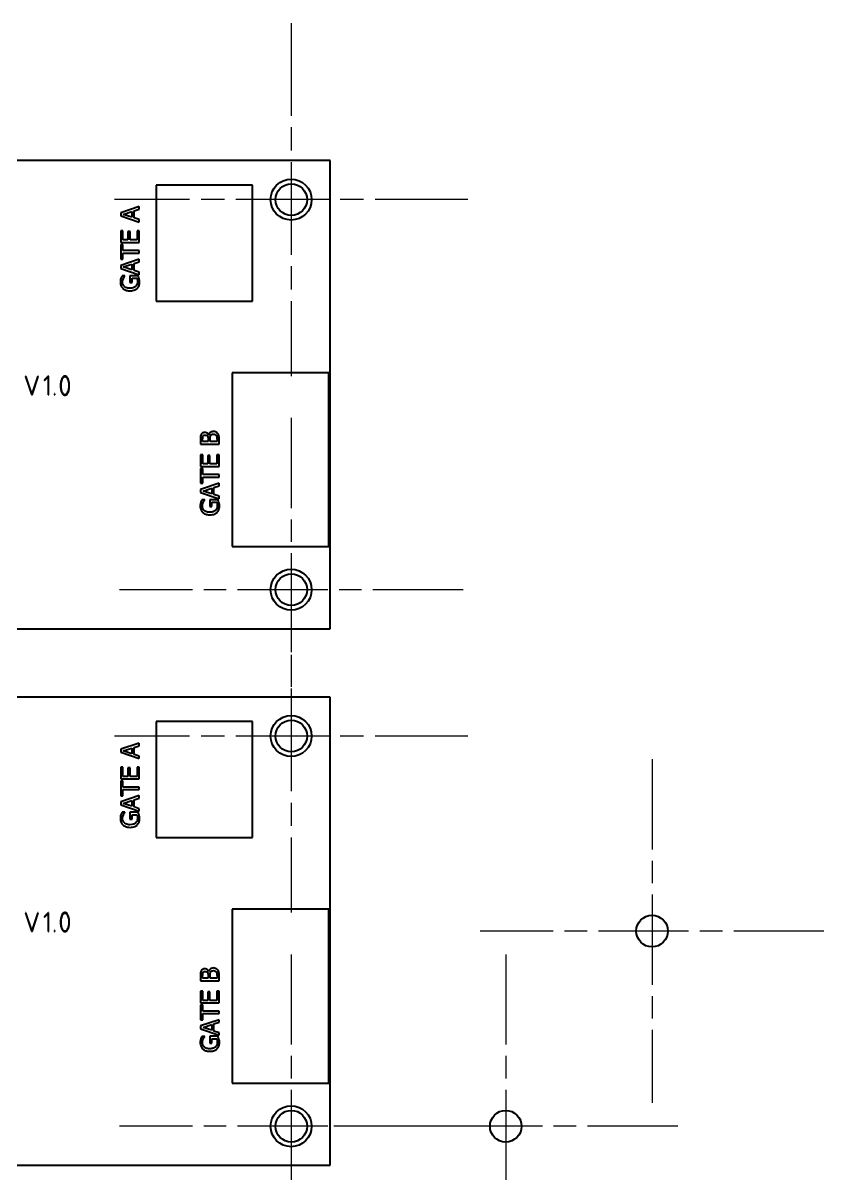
# Model space of a CAD drawing. Header units: millimetres. Extents: x 0 to 4752, y 0 to 3360.
# Drawn here: x 3806.6 to 3888.7, y 1005.8 to 1123.9 of the extents above; entities that cross this region are included whole.
import ezdxf

# ---------------------------------------------------------------- set-up
doc = ezdxf.new("R2010")
doc.units = ezdxf.units.MM
doc.header["$LTSCALE"] = 8
doc.linetypes.add('CHAIN', pattern=[0.3543, 0.2362, -0.0295, 0.0591, -0.0295])
doc.layers.add('가시적인 것(ISO)', color=3, linetype='Continuous', lineweight=40)
doc.layers.add('중심 표식(ISO)', color=1, linetype='Continuous', lineweight=25)

msp = doc.modelspace()

# ---------------------------------------------------------------- linework, layer by layer
at = {"layer": '가시적인 것(ISO)'}
for p, q in [((3838.08, 1109.82), (3719.09, 1109.82)), ((3838.08, 1061.83), (3838.08, 1109.82)), ((3820.23, 1107.32), (3820.23, 1095.43)), ((3830.13, 1107.32), (3820.23, 1107.32)), ((3830.13, 1095.43), (3830.13, 1107.32)), ((3818.51, 1105.11), (3816.61, 1104.47)), ((3816.61, 1104.47), (3816.61, 1104.16)), ((3816.87, 1104.31), (3817.76, 1104.6)), ((3817.76, 1104.01), (3816.87, 1104.31)), ((3817.76, 1104.6), (3817.76, 1104.01)), ((3817.98, 1104.67), (3818.51, 1104.84)), ((3817.98, 1103.94), (3817.98, 1104.67)), ((3818.51, 1104.84), (3818.51, 1105.11)), ((3816.61, 1104.16), (3818.51, 1103.52)), ((3818.51, 1103.77), (3817.98, 1103.94)), ((3818.51, 1103.52), (3818.51, 1103.77)), ((3816.61, 1102.63), (3816.61, 1101.43)), ((3816.83, 1102.63), (3816.61, 1102.63)), ((3816.83, 1101.69), (3816.83, 1102.63)), ((3817.58, 1102.56), (3817.35, 1102.56)), ((3817.35, 1102.56), (3817.35, 1101.69)), ((3817.58, 1101.69), (3817.58, 1102.56)), ((3818.51, 1102.63), (3818.29, 1102.63)), ((3818.29, 1102.63), (3818.29, 1101.69)), ((3818.51, 1101.43), (3818.51, 1102.63)), ((3816.61, 1101.43), (3818.51, 1101.43)), ((3816.83, 1101.24), (3816.61, 1101.24)), ((3816.61, 1101.24), (3816.61, 1099.71)), ((3817.35, 1101.69), (3816.83, 1101.69)), ((3816.83, 1100.6), (3816.83, 1101.24)), ((3818.29, 1101.69), (3817.58, 1101.69)), ((3818.51, 1099.72), (3816.61, 1099.08)), ((3816.61, 1099.71), (3816.83, 1099.71)), ((3818.51, 1100.6), (3816.83, 1100.6)), ((3816.83, 1099.71), (3816.83, 1100.35)), ((3816.83, 1100.35), (3818.51, 1100.35)), ((3818.51, 1100.35), (3818.51, 1100.6)), ((3818.51, 1099.46), (3818.51, 1099.72)), ((3816.61, 1099.08), (3816.61, 1098.77)), ((3816.61, 1098.77), (3818.51, 1098.13)), ((3816.87, 1098.92), (3817.76, 1099.21)), ((3817.76, 1098.63), (3816.87, 1098.92)), ((3817.76, 1099.21), (3817.76, 1098.63)), ((3817.98, 1099.28), (3818.51, 1099.46)), ((3817.98, 1098.56), (3817.98, 1099.28)), ((3818.51, 1098.38), (3817.98, 1098.56)), ((3818.51, 1098.13), (3818.51, 1098.38)), ((3817.04, 1098.01), (3816.74, 1098.01)), ((3817.04, 1097.98), (3817.04, 1098.01)), ((3818.38, 1098.01), (3817.55, 1098.01)), ((3817.55, 1098.01), (3817.55, 1097.32)), ((3817.55, 1097.32), (3817.77, 1097.32)), ((3817.77, 1097.32), (3817.77, 1097.76)), ((3817.77, 1097.76), (3818.27, 1097.76)), ((3820.23, 1095.43), (3830.13, 1095.43)), ((3806.89, 1087.71), (3806.85, 1087.7)), ((3806.85, 1087.7), (3807.48, 1085.8)), ((3807.5, 1085.87), (3806.89, 1087.71)), ((3808.12, 1087.71), (3807.5, 1085.87)), ((3807.53, 1085.8), (3808.16, 1087.7)), ((3808.16, 1087.7), (3808.12, 1087.71)), ((3809.17, 1087.71), (3808.76, 1087.3)), ((3809.22, 1087.71), (3809.17, 1087.71)), ((3809.22, 1085.8), (3809.22, 1087.71)), ((3828.02, 1088.08), (3828.02, 1070.25)), ((3837.93, 1088.08), (3828.02, 1088.08)), ((3837.93, 1070.25), (3837.93, 1088.08)), ((3808.76, 1087.3), (3808.79, 1087.27)), ((3808.79, 1087.27), (3809.18, 1087.65)), ((3809.18, 1087.65), (3809.18, 1085.8)), ((3810.44, 1086.83), (3810.44, 1086.68)), ((3810.49, 1086.68), (3810.49, 1086.83)), ((3811.29, 1086.83), (3811.29, 1086.68)), ((3811.33, 1086.68), (3811.33, 1086.83)), ((3807.48, 1085.8), (3807.53, 1085.8)), ((3809.18, 1085.8), (3809.22, 1085.8)), ((3809.85, 1085.91), (3809.81, 1085.91)), ((3809.81, 1085.91), (3809.81, 1085.8)), ((3809.81, 1085.8), (3809.85, 1085.8)), ((3809.85, 1085.8), (3809.85, 1085.91)), ((3824.79, 1081.26), (3824.79, 1080.75)), ((3824.79, 1080.75), (3826.7, 1080.75)), ((3825.01, 1081.01), (3825.01, 1081.25)), ((3825.57, 1081.01), (3825.01, 1081.01)), ((3825.57, 1081.29), (3825.57, 1081.01)), ((3825.64, 1081.69), (3825.63, 1081.69)), ((3825.78, 1081.01), (3825.78, 1081.29)), ((3826.48, 1081.01), (3825.78, 1081.01)), ((3826.48, 1081.21), (3826.48, 1081.01)), ((3826.7, 1080.75), (3826.7, 1081.3)), ((3825.02, 1079.66), (3824.79, 1079.66)), ((3824.79, 1079.66), (3824.79, 1078.47)), ((3825.02, 1078.72), (3825.02, 1079.66)), ((3825.76, 1079.59), (3825.54, 1079.59)), ((3825.54, 1079.59), (3825.54, 1078.72)), ((3825.76, 1078.72), (3825.76, 1079.59)), ((3826.7, 1079.66), (3826.47, 1079.66)), ((3826.47, 1079.66), (3826.47, 1078.72)), ((3826.7, 1078.47), (3826.7, 1079.66)), ((3824.79, 1078.47), (3826.7, 1078.47)), ((3825.02, 1078.27), (3824.79, 1078.27)), ((3824.79, 1078.27), (3824.79, 1076.74)), ((3825.54, 1078.72), (3825.02, 1078.72)), ((3825.02, 1077.63), (3825.02, 1078.27)), ((3826.47, 1078.72), (3825.76, 1078.72)), ((3826.7, 1077.63), (3825.02, 1077.63)), ((3825.02, 1076.74), (3825.02, 1077.38)), ((3825.02, 1077.38), (3826.7, 1077.38)), ((3826.7, 1077.38), (3826.7, 1077.63)), ((3826.7, 1076.75), (3824.79, 1076.11)), ((3824.79, 1076.74), (3825.02, 1076.74)), ((3824.79, 1076.11), (3824.79, 1075.8)), ((3825.05, 1075.95), (3825.95, 1076.25)), ((3825.95, 1075.66), (3825.05, 1075.95)), ((3825.95, 1076.25), (3825.95, 1075.66)), ((3826.16, 1076.31), (3826.7, 1076.49)), ((3826.16, 1075.59), (3826.16, 1076.31)), ((3826.7, 1076.49), (3826.7, 1076.75)), ((3824.79, 1075.8), (3826.7, 1075.16)), ((3825.23, 1075.04), (3824.92, 1075.04)), ((3825.23, 1075.02), (3825.23, 1075.04)), ((3826.57, 1075.05), (3825.74, 1075.05)), ((3825.74, 1075.05), (3825.74, 1074.35)), ((3825.96, 1074.35), (3825.96, 1074.8)), ((3825.96, 1074.8), (3826.45, 1074.8)), ((3826.7, 1075.41), (3826.16, 1075.59)), ((3826.7, 1075.16), (3826.7, 1075.41)), ((3825.74, 1074.35), (3825.96, 1074.35)), ((3828.02, 1070.25), (3837.93, 1070.25)), ((3719.09, 1061.83), (3838.08, 1061.83)), ((3838.08, 1054.82), (3719.09, 1054.82)), ((3838.08, 1006.83), (3838.08, 1054.82)), ((3820.23, 1052.32), (3820.23, 1040.43)), ((3830.13, 1052.32), (3820.23, 1052.32)), ((3830.13, 1040.43), (3830.13, 1052.32)), ((3818.51, 1050.11), (3816.61, 1049.47)), ((3818.51, 1049.84), (3818.51, 1050.11)), ((3816.61, 1049.47), (3816.61, 1049.16)), ((3816.61, 1049.16), (3818.51, 1048.52)), ((3816.87, 1049.31), (3817.76, 1049.6)), ((3817.76, 1049.01), (3816.87, 1049.31)), ((3817.76, 1049.6), (3817.76, 1049.01)), ((3817.98, 1049.67), (3818.51, 1049.84)), ((3817.98, 1048.94), (3817.98, 1049.67)), ((3818.51, 1048.77), (3817.98, 1048.94)), ((3818.51, 1048.52), (3818.51, 1048.77)), ((3816.61, 1047.63), (3816.61, 1046.43)), ((3816.83, 1047.63), (3816.61, 1047.63)), ((3816.83, 1046.69), (3816.83, 1047.63)), ((3817.58, 1047.56), (3817.35, 1047.56)), ((3817.35, 1047.56), (3817.35, 1046.69)), ((3817.58, 1046.69), (3817.58, 1047.56)), ((3818.51, 1047.63), (3818.29, 1047.63)), ((3818.29, 1047.63), (3818.29, 1046.69)), ((3818.51, 1046.43), (3818.51, 1047.63)), ((3816.61, 1046.43), (3818.51, 1046.43)), ((3817.35, 1046.69), (3816.83, 1046.69)), ((3818.29, 1046.69), (3817.58, 1046.69)), ((3816.83, 1046.24), (3816.61, 1046.24)), ((3816.61, 1046.24), (3816.61, 1044.71)), ((3816.83, 1045.6), (3816.83, 1046.24)), ((3818.51, 1045.6), (3816.83, 1045.6)), ((3816.83, 1044.71), (3816.83, 1045.35)), ((3816.83, 1045.35), (3818.51, 1045.35)), ((3818.51, 1045.35), (3818.51, 1045.6)), ((3818.51, 1044.72), (3816.61, 1044.08)), ((3816.61, 1044.71), (3816.83, 1044.71)), ((3816.61, 1044.08), (3816.61, 1043.77)), ((3816.87, 1043.92), (3817.76, 1044.21)), ((3817.76, 1044.21), (3817.76, 1043.63)), ((3817.98, 1044.28), (3818.51, 1044.46)), ((3817.98, 1043.56), (3817.98, 1044.28)), ((3818.51, 1044.46), (3818.51, 1044.72)), ((3816.61, 1043.77), (3818.51, 1043.13)), ((3817.04, 1043.01), (3816.74, 1043.01)), ((3817.76, 1043.63), (3816.87, 1043.92)), ((3817.04, 1042.98), (3817.04, 1043.01)), ((3818.38, 1043.01), (3817.55, 1043.01)), ((3817.55, 1043.01), (3817.55, 1042.32)), ((3818.51, 1043.38), (3817.98, 1043.56)), ((3818.51, 1043.13), (3818.51, 1043.38)), ((3817.55, 1042.32), (3817.77, 1042.32)), ((3817.77, 1042.32), (3817.77, 1042.76)), ((3817.77, 1042.76), (3818.27, 1042.76)), ((3820.23, 1040.43), (3830.13, 1040.43)), ((3806.89, 1032.71), (3806.85, 1032.7)), ((3806.85, 1032.7), (3807.48, 1030.8)), ((3807.5, 1030.87), (3806.89, 1032.71)), ((3808.12, 1032.71), (3807.5, 1030.87)), ((3807.53, 1030.8), (3808.16, 1032.7)), ((3808.16, 1032.7), (3808.12, 1032.71)), ((3809.17, 1032.71), (3808.76, 1032.3)), ((3808.76, 1032.3), (3808.79, 1032.27)), ((3808.79, 1032.27), (3809.18, 1032.65)), ((3809.22, 1032.71), (3809.17, 1032.71)), ((3809.18, 1032.65), (3809.18, 1030.8)), ((3809.22, 1030.8), (3809.22, 1032.71)), ((3828.02, 1033.08), (3828.02, 1015.25)), ((3837.93, 1033.08), (3828.02, 1033.08)), ((3837.93, 1015.25), (3837.93, 1033.08)), ((3810.44, 1031.83), (3810.44, 1031.68)), ((3810.49, 1031.68), (3810.49, 1031.83)), ((3811.29, 1031.83), (3811.29, 1031.68)), ((3811.33, 1031.68), (3811.33, 1031.83)), ((3807.48, 1030.8), (3807.53, 1030.8)), ((3809.18, 1030.8), (3809.22, 1030.8)), ((3809.85, 1030.91), (3809.81, 1030.91)), ((3809.81, 1030.91), (3809.81, 1030.8)), ((3809.81, 1030.8), (3809.85, 1030.8)), ((3809.85, 1030.8), (3809.85, 1030.91)), ((3824.79, 1026.26), (3824.79, 1025.75)), ((3825.01, 1026.01), (3825.01, 1026.25)), ((3825.57, 1026.29), (3825.57, 1026.01)), ((3825.64, 1026.69), (3825.63, 1026.69)), ((3825.78, 1026.01), (3825.78, 1026.29)), ((3826.7, 1025.75), (3826.7, 1026.3)), ((3824.79, 1025.75), (3826.7, 1025.75)), ((3825.57, 1026.01), (3825.01, 1026.01)), ((3826.48, 1026.01), (3825.78, 1026.01)), ((3826.48, 1026.21), (3826.48, 1026.01)), ((3825.02, 1024.66), (3824.79, 1024.66)), ((3824.79, 1024.66), (3824.79, 1023.47)), ((3825.02, 1023.72), (3825.02, 1024.66)), ((3825.76, 1024.59), (3825.54, 1024.59)), ((3825.54, 1024.59), (3825.54, 1023.72)), ((3825.76, 1023.72), (3825.76, 1024.59)), ((3826.7, 1024.66), (3826.47, 1024.66)), ((3826.47, 1024.66), (3826.47, 1023.72)), ((3826.7, 1023.47), (3826.7, 1024.66)), ((3824.79, 1023.47), (3826.7, 1023.47)), ((3825.02, 1023.27), (3824.79, 1023.27)), ((3824.79, 1023.27), (3824.79, 1021.74)), ((3825.54, 1023.72), (3825.02, 1023.72)), ((3825.02, 1022.63), (3825.02, 1023.27)), ((3826.47, 1023.72), (3825.76, 1023.72)), ((3826.7, 1021.75), (3824.79, 1021.11)), ((3824.79, 1021.74), (3825.02, 1021.74)), ((3826.7, 1022.63), (3825.02, 1022.63)), ((3825.02, 1021.74), (3825.02, 1022.38)), ((3825.02, 1022.38), (3826.7, 1022.38)), ((3826.7, 1022.38), (3826.7, 1022.63)), ((3826.7, 1021.49), (3826.7, 1021.75)), ((3824.79, 1021.11), (3824.79, 1020.8)), ((3824.79, 1020.8), (3826.7, 1020.16)), ((3825.05, 1020.95), (3825.95, 1021.25)), ((3825.95, 1020.66), (3825.05, 1020.95)), ((3825.95, 1021.25), (3825.95, 1020.66)), ((3826.16, 1021.31), (3826.7, 1021.49)), ((3826.16, 1020.59), (3826.16, 1021.31)), ((3826.7, 1020.41), (3826.16, 1020.59)), ((3826.7, 1020.16), (3826.7, 1020.41)), ((3825.23, 1020.04), (3824.92, 1020.04)), ((3825.23, 1020.02), (3825.23, 1020.04)), ((3826.57, 1020.05), (3825.74, 1020.05)), ((3825.74, 1020.05), (3825.74, 1019.35)), ((3825.74, 1019.35), (3825.96, 1019.35)), ((3825.96, 1019.35), (3825.96, 1019.8)), ((3825.96, 1019.8), (3826.45, 1019.8)), ((3828.02, 1015.25), (3837.93, 1015.25)), ((3719.09, 1006.83), (3838.08, 1006.83))]:
    msp.add_line(p, q, dxfattribs=at)
for centre, radius in [((3834.08, 1105.83), 2.1), ((3834.09, 1105.83), 1.62), ((3834.08, 1065.83), 2.1), ((3834.09, 1065.83), 1.62), ((3834.08, 1050.83), 2.1), ((3834.09, 1050.83), 1.62), ((3871.09, 1030.83), 1.62), ((3834.08, 1010.83), 2.1), ((3834.09, 1010.83), 1.62), ((3856.09, 1010.83), 1.62)]:
    msp.add_circle(centre, radius, dxfattribs=at)
for points, knots in [([(3816.62, 1097.74), (3816.61, 1097.68), (3816.59, 1097.62), (3816.58, 1097.53), (3816.57, 1097.47), (3816.57, 1097.38)], [-0.07363534, -0.07363534, -0.07363534, -0.07363534, -0.02686882, -0.02686882, 0, 0, 0, 0]), ([(3816.57, 1097.38), (3816.57, 1097.31), (3816.58, 1097.23), (3816.61, 1097.07), (3816.64, 1097), (3816.7, 1096.87), (3816.76, 1096.79), (3816.83, 1096.72)], [-0.05605512, -0.05605512, -0.05605512, -0.05605512, -0.04413661, -0.04413661, -0.02951776, -0.02951776, 0, 0, 0, 0]), ([(3816.74, 1098.01), (3816.72, 1097.97), (3816.69, 1097.92), (3816.67, 1097.86), (3816.64, 1097.8), (3816.62, 1097.74)], [-0.05415668, -0.05415668, -0.05415668, -0.05415668, -0.01970811, -0.01970811, 0, 0, 0, 0]), ([(3816.79, 1097.35), (3816.79, 1097.43), (3816.8, 1097.5), (3816.83, 1097.61), (3816.85, 1097.68), (3816.88, 1097.74)], [-0.06166609, -0.06166609, -0.06166609, -0.06166609, -0.02259512, -0.02259512, 0, 0, 0, 0]), ([(3817.55, 1096.74), (3817.48, 1096.74), (3817.4, 1096.74), (3817.27, 1096.77), (3817.2, 1096.79), (3817.05, 1096.86), (3816.99, 1096.91), (3816.9, 1097.01), (3816.86, 1097.06), (3816.8, 1097.2), (3816.79, 1097.27), (3816.79, 1097.35)], [-0.08685598, -0.08685598, -0.08685598, -0.08685598, -0.0738957, -0.0738957, -0.06227422, -0.06227422, -0.0442938, -0.0442938, -0.02350751, -0.02350751, 0, 0, 0, 0]), ([(3816.88, 1097.74), (3816.9, 1097.79), (3816.93, 1097.85), (3816.99, 1097.92), (3817.01, 1097.95), (3817.04, 1097.98)], [-0.02717827, -0.02717827, -0.02717827, -0.02717827, -0.0126216, -0.0126216, 0, 0, 0, 0]), ([(3818.33, 1097.37), (3818.33, 1097.32), (3818.32, 1097.27), (3818.3, 1097.17), (3818.28, 1097.12), (3818.23, 1097.01), (3818.18, 1096.96), (3818.13, 1096.91)], [-0.0520669, -0.0520669, -0.0520669, -0.0520669, -0.03648514, -0.03648514, -0.02184249, -0.02184249, 0, 0, 0, 0]), ([(3818.27, 1097.76), (3818.29, 1097.71), (3818.3, 1097.64), (3818.32, 1097.55), (3818.33, 1097.47), (3818.33, 1097.37)], [-0.07544726, -0.07544726, -0.07544726, -0.07544726, -0.02968487, -0.02968487, 0, 0, 0, 0]), ([(3818.3, 1096.72), (3818.34, 1096.76), (3818.38, 1096.81), (3818.44, 1096.9), (3818.47, 1096.96), (3818.52, 1097.09), (3818.55, 1097.21), (3818.55, 1097.38)], [-0.1159412, -0.1159412, -0.1159412, -0.1159412, -0.0833137, -0.0833137, -0.0502358, -0.0502358, 0, 0, 0, 0]), ([(3818.49, 1097.73), (3818.48, 1097.78), (3818.46, 1097.84), (3818.43, 1097.9), (3818.41, 1097.96), (3818.38, 1098.01)], [-0.08017486, -0.08017486, -0.08017486, -0.08017486, -0.01614659, -0.01614659, 0, 0, 0, 0]), ([(3818.55, 1097.38), (3818.55, 1097.44), (3818.54, 1097.5), (3818.52, 1097.62), (3818.51, 1097.68), (3818.49, 1097.73)], [-0.03524593, -0.03524593, -0.03524593, -0.03524593, -0.01748543, -0.01748543, 0, 0, 0, 0]), ([(3816.83, 1096.72), (3816.88, 1096.68), (3816.92, 1096.65), (3817.03, 1096.59), (3817.09, 1096.56), (3817.22, 1096.51), (3817.35, 1096.47), (3817.56, 1096.47)], [-0.1530811, -0.1530811, -0.1530811, -0.1530811, -0.107977, -0.107977, -0.06086, -0.06086, 0, 0, 0, 0]), ([(3818.13, 1096.91), (3818.09, 1096.88), (3818.06, 1096.86), (3817.97, 1096.82), (3817.93, 1096.8), (3817.82, 1096.76), (3817.72, 1096.74), (3817.55, 1096.74)], [-0.1266114, -0.1266114, -0.1266114, -0.1266114, -0.090071, -0.090071, -0.0508478, -0.0508478, 0, 0, 0, 0]), ([(3817.56, 1096.47), (3817.76, 1096.47), (3817.92, 1096.51), (3818.14, 1096.6), (3818.23, 1096.65), (3818.3, 1096.72)], [-0.07133371, -0.07133371, -0.07133371, -0.07133371, -0.03016364, -0.03016364, 0, 0, 0, 0]), ([(3810.56, 1087.27), (3810.58, 1087.35), (3810.61, 1087.44), (3810.68, 1087.55), (3810.7, 1087.59), (3810.76, 1087.64), (3810.78, 1087.66), (3810.84, 1087.68), (3810.86, 1087.68), (3810.89, 1087.68)], [-0.05633174, -0.05633174, -0.05633174, -0.05633174, -0.03065554, -0.03065554, -0.01692321, -0.01692321, -0.00818266, -0.00818266, 0, 0, 0, 0]), ([(3810.89, 1087.73), (3810.87, 1087.73), (3810.84, 1087.73), (3810.8, 1087.71), (3810.78, 1087.71), (3810.72, 1087.67), (3810.69, 1087.65), (3810.67, 1087.62)], [-0.02578135, -0.02578135, -0.02578135, -0.02578135, -0.01863823, -0.01863823, -0.01176064, -0.01176064, 0, 0, 0, 0]), ([(3811.26, 1087.28), (3811.24, 1087.36), (3811.21, 1087.45), (3811.14, 1087.57), (3811.11, 1087.62), (3811.04, 1087.68), (3811.02, 1087.7), (3810.95, 1087.72), (3810.92, 1087.73), (3810.89, 1087.73)], [-0.06191024, -0.06191024, -0.06191024, -0.06191024, -0.03585784, -0.03585784, -0.0202121, -0.0202121, -0.00990519, -0.00990519, 0, 0, 0, 0]), ([(3810.89, 1087.68), (3810.91, 1087.68), (3810.92, 1087.68), (3810.96, 1087.67), (3810.97, 1087.67), (3811.02, 1087.64), (3811.05, 1087.61), (3811.14, 1087.51), (3811.19, 1087.4), (3811.23, 1087.27)], [-0.07270996, -0.07270996, -0.07270996, -0.07270996, -0.06526312, -0.06526312, -0.05772569, -0.05772569, -0.0407092, -0.0407092, 0, 0, 0, 0]), ([(3810.5, 1087.24), (3810.48, 1087.17), (3810.47, 1087.1), (3810.45, 1086.96), (3810.44, 1086.9), (3810.44, 1086.83)], [-0.04138333, -0.04138333, -0.04138333, -0.04138333, -0.01982119, -0.01982119, 0, 0, 0, 0]), ([(3810.44, 1086.68), (3810.44, 1086.6), (3810.45, 1086.53), (3810.47, 1086.38), (3810.49, 1086.3), (3810.51, 1086.23)], [-0.04573048, -0.04573048, -0.04573048, -0.04573048, -0.02334982, -0.02334982, 0, 0, 0, 0]), ([(3810.49, 1086.83), (3810.49, 1086.9), (3810.49, 1086.97), (3810.52, 1087.12), (3810.53, 1087.19), (3810.56, 1087.27)], [-0.04448733, -0.04448733, -0.04448733, -0.04448733, -0.02310427, -0.02310427, 0, 0, 0, 0]), ([(3810.55, 1086.26), (3810.53, 1086.33), (3810.51, 1086.41), (3810.49, 1086.54), (3810.49, 1086.61), (3810.49, 1086.68)], [-0.0418165, -0.0418165, -0.0418165, -0.0418165, -0.01980191, -0.01980191, 0, 0, 0, 0]), ([(3810.67, 1087.62), (3810.63, 1087.57), (3810.6, 1087.51), (3810.55, 1087.39), (3810.52, 1087.31), (3810.5, 1087.24)], [-0.04102127, -0.04102127, -0.04102127, -0.04102127, -0.02255906, -0.02255906, 0, 0, 0, 0]), ([(3811.23, 1087.27), (3811.25, 1087.19), (3811.26, 1087.12), (3811.29, 1086.97), (3811.29, 1086.9), (3811.29, 1086.83)], [-0.04444553, -0.04444553, -0.04444553, -0.04444553, -0.02137708, -0.02137708, 0, 0, 0, 0]), ([(3811.29, 1086.68), (3811.29, 1086.61), (3811.29, 1086.53), (3811.26, 1086.39), (3811.25, 1086.31), (3811.23, 1086.24)], [-0.04444184, -0.04444184, -0.04444184, -0.04444184, -0.02306653, -0.02306653, 0, 0, 0, 0]), ([(3811.33, 1086.83), (3811.33, 1086.91), (3811.33, 1086.98), (3811.3, 1087.13), (3811.29, 1087.21), (3811.26, 1087.28)], [-0.04571208, -0.04571208, -0.04571208, -0.04571208, -0.02345059, -0.02345059, 0, 0, 0, 0]), ([(3811.28, 1086.27), (3811.29, 1086.34), (3811.31, 1086.41), (3811.33, 1086.55), (3811.33, 1086.61), (3811.33, 1086.68)], [-0.0412909, -0.0412909, -0.0412909, -0.0412909, -0.0194387, -0.0194387, 0, 0, 0, 0]), ([(3810.51, 1086.23), (3810.54, 1086.14), (3810.57, 1086.06), (3810.64, 1085.94), (3810.67, 1085.89), (3810.73, 1085.83), (3810.76, 1085.81), (3810.82, 1085.79), (3810.86, 1085.78), (3810.89, 1085.78)], [-0.06166818, -0.06166818, -0.06166818, -0.06166818, -0.03584581, -0.03584581, -0.02010488, -0.02010488, -0.00982099, -0.00982099, 0, 0, 0, 0]), ([(3810.89, 1085.82), (3810.87, 1085.82), (3810.85, 1085.82), (3810.82, 1085.83), (3810.8, 1085.84), (3810.75, 1085.87), (3810.72, 1085.9), (3810.63, 1086.01), (3810.59, 1086.13), (3810.55, 1086.26)], [-0.0762614, -0.0762614, -0.0762614, -0.0762614, -0.06845659, -0.06845659, -0.06057932, -0.06057932, -0.04277213, -0.04277213, 0, 0, 0, 0]), ([(3811.23, 1086.24), (3811.2, 1086.16), (3811.17, 1086.07), (3811.1, 1085.96), (3811.08, 1085.92), (3811.02, 1085.86), (3811, 1085.85), (3810.94, 1085.83), (3810.92, 1085.82), (3810.89, 1085.82)], [-0.05646256, -0.05646256, -0.05646256, -0.05646256, -0.03091107, -0.03091107, -0.01701049, -0.01701049, -0.00820816, -0.00820816, 0, 0, 0, 0]), ([(3810.89, 1085.78), (3810.91, 1085.78), (3810.94, 1085.78), (3810.98, 1085.8), (3811, 1085.8), (3811.06, 1085.83), (3811.09, 1085.86), (3811.11, 1085.89)], [-0.02596003, -0.02596003, -0.02596003, -0.02596003, -0.01890945, -0.01890945, -0.01209555, -0.01209555, 0, 0, 0, 0]), ([(3811.11, 1085.89), (3811.15, 1085.94), (3811.18, 1086), (3811.23, 1086.12), (3811.26, 1086.2), (3811.28, 1086.27)], [-0.04069667, -0.04069667, -0.04069667, -0.04069667, -0.02252364, -0.02252364, 0, 0, 0, 0]), ([(3824.87, 1081.76), (3824.84, 1081.7), (3824.81, 1081.63), (3824.79, 1081.46), (3824.79, 1081.36), (3824.79, 1081.26)], [-0.05143335, -0.05143335, -0.05143335, -0.05143335, -0.0305946, -0.0305946, 0, 0, 0, 0]), ([(3825.22, 1081.96), (3825.17, 1081.96), (3825.11, 1081.95), (3825.01, 1081.91), (3824.98, 1081.89), (3824.92, 1081.84), (3824.89, 1081.8), (3824.87, 1081.76)], [-0.02778901, -0.02778901, -0.02778901, -0.02778901, -0.0214521, -0.0214521, -0.01461365, -0.01461365, 0, 0, 0, 0]), ([(3825.63, 1081.69), (3825.6, 1081.74), (3825.57, 1081.79), (3825.49, 1081.86), (3825.45, 1081.9), (3825.34, 1081.95), (3825.28, 1081.96), (3825.22, 1081.96)], [-0.06439621, -0.06439621, -0.06439621, -0.06439621, -0.03681939, -0.03681939, -0.01753979, -0.01753979, 0, 0, 0, 0]), ([(3826.11, 1082.05), (3826.06, 1082.05), (3826.02, 1082.04), (3825.93, 1082.02), (3825.89, 1082), (3825.81, 1081.96), (3825.76, 1081.92), (3825.68, 1081.82), (3825.66, 1081.75), (3825.64, 1081.69)], [-0.07262523, -0.07262523, -0.07262523, -0.07262523, -0.05537401, -0.05537401, -0.03948994, -0.03948994, -0.02045151, -0.02045151, 0, 0, 0, 0]), ([(3825.83, 1081.63), (3825.84, 1081.66), (3825.86, 1081.68), (3825.91, 1081.73), (3825.94, 1081.75), (3826, 1081.77), (3826.06, 1081.78), (3826.12, 1081.78)], [-0.02911528, -0.02911528, -0.02911528, -0.02911528, -0.02407087, -0.02407087, -0.0181067, -0.0181067, 0, 0, 0, 0]), ([(3826.54, 1081.85), (3826.52, 1081.88), (3826.48, 1081.91), (3826.42, 1081.96), (3826.38, 1081.99), (3826.26, 1082.03), (3826.19, 1082.05), (3826.11, 1082.05)], [-0.05400683, -0.05400683, -0.05400683, -0.05400683, -0.03744233, -0.03744233, -0.02258673, -0.02258673, 0, 0, 0, 0]), ([(3826.12, 1081.78), (3826.16, 1081.78), (3826.19, 1081.78), (3826.26, 1081.76), (3826.28, 1081.75), (3826.34, 1081.71), (3826.37, 1081.68), (3826.4, 1081.64)], [-0.02882921, -0.02882921, -0.02882921, -0.02882921, -0.02109722, -0.02109722, -0.01346943, -0.01346943, 0, 0, 0, 0]), ([(3826.7, 1081.3), (3826.7, 1081.41), (3826.69, 1081.52), (3826.64, 1081.68), (3826.61, 1081.76), (3826.54, 1081.85)], [-0.08454191, -0.08454191, -0.08454191, -0.08454191, -0.03363146, -0.03363146, 0, 0, 0, 0]), ([(3825.01, 1081.25), (3825.01, 1081.32), (3825.01, 1081.39), (3825.02, 1081.51), (3825.04, 1081.55), (3825.06, 1081.59)], [-0.03545669, -0.03545669, -0.03545669, -0.03545669, -0.01356823, -0.01356823, 0, 0, 0, 0]), ([(3825.06, 1081.59), (3825.07, 1081.61), (3825.08, 1081.63), (3825.11, 1081.66), (3825.13, 1081.67), (3825.18, 1081.69), (3825.22, 1081.69), (3825.26, 1081.69)], [-0.02014051, -0.02014051, -0.02014051, -0.02014051, -0.01611862, -0.01611862, -0.01141356, -0.01141356, 0, 0, 0, 0]), ([(3825.26, 1081.69), (3825.3, 1081.69), (3825.34, 1081.69), (3825.41, 1081.67), (3825.43, 1081.66), (3825.47, 1081.63), (3825.49, 1081.61), (3825.5, 1081.59)], [-0.02017839, -0.02017839, -0.02017839, -0.02017839, -0.01394713, -0.01394713, -0.0084896, -0.0084896, 0, 0, 0, 0]), ([(3825.5, 1081.59), (3825.53, 1081.53), (3825.55, 1081.5), (3825.56, 1081.43), (3825.57, 1081.36), (3825.57, 1081.29)], [-0.03526661, -0.03526661, -0.03526661, -0.03526661, -0.02140639, -0.02140639, 0, 0, 0, 0]), ([(3825.78, 1081.29), (3825.78, 1081.42), (3825.78, 1081.47), (3825.79, 1081.54), (3825.8, 1081.59), (3825.83, 1081.63)], [-0.02146586, -0.02146586, -0.02146586, -0.02146586, -0.01391368, -0.01391368, 0, 0, 0, 0]), ([(3826.4, 1081.64), (3826.42, 1081.62), (3826.43, 1081.59), (3826.46, 1081.52), (3826.46, 1081.49), (3826.48, 1081.4), (3826.48, 1081.3), (3826.48, 1081.21)], [-0.0370823, -0.0370823, -0.0370823, -0.0370823, -0.03293779, -0.03293779, -0.0270508, -0.0270508, 0, 0, 0, 0]), ([(3824.81, 1074.77), (3824.79, 1074.71), (3824.78, 1074.66), (3824.77, 1074.57), (3824.76, 1074.5), (3824.76, 1074.41)], [-0.07363534, -0.07363534, -0.07363534, -0.07363534, -0.02686882, -0.02686882, 0, 0, 0, 0]), ([(3824.92, 1075.04), (3824.9, 1075), (3824.88, 1074.95), (3824.85, 1074.89), (3824.83, 1074.83), (3824.81, 1074.77)], [-0.05415668, -0.05415668, -0.05415668, -0.05415668, -0.01970811, -0.01970811, 0, 0, 0, 0]), ([(3824.98, 1074.39), (3824.98, 1074.46), (3824.98, 1074.53), (3825.01, 1074.64), (3825.03, 1074.71), (3825.07, 1074.78)], [-0.06166609, -0.06166609, -0.06166609, -0.06166609, -0.02259512, -0.02259512, 0, 0, 0, 0]), ([(3825.07, 1074.78), (3825.09, 1074.83), (3825.12, 1074.88), (3825.17, 1074.95), (3825.2, 1074.98), (3825.23, 1075.02)], [-0.02717827, -0.02717827, -0.02717827, -0.02717827, -0.0126216, -0.0126216, 0, 0, 0, 0]), ([(3826.45, 1074.8), (3826.48, 1074.74), (3826.49, 1074.68), (3826.5, 1074.58), (3826.51, 1074.5), (3826.51, 1074.4)], [-0.07544726, -0.07544726, -0.07544726, -0.07544726, -0.02968487, -0.02968487, 0, 0, 0, 0]), ([(3826.68, 1074.76), (3826.66, 1074.82), (3826.64, 1074.87), (3826.62, 1074.93), (3826.59, 1075), (3826.57, 1075.05)], [-0.08017486, -0.08017486, -0.08017486, -0.08017486, -0.01614659, -0.01614659, 0, 0, 0, 0]), ([(3826.73, 1074.41), (3826.73, 1074.47), (3826.73, 1074.54), (3826.71, 1074.65), (3826.69, 1074.71), (3826.68, 1074.76)], [-0.03524593, -0.03524593, -0.03524593, -0.03524593, -0.01748543, -0.01748543, 0, 0, 0, 0]), ([(3824.76, 1074.41), (3824.76, 1074.34), (3824.76, 1074.27), (3824.8, 1074.1), (3824.83, 1074.04), (3824.89, 1073.9), (3824.95, 1073.82), (3825.02, 1073.76)], [-0.05605512, -0.05605512, -0.05605512, -0.05605512, -0.04413661, -0.04413661, -0.02951776, -0.02951776, 0, 0, 0, 0]), ([(3825.73, 1073.77), (3825.66, 1073.77), (3825.59, 1073.78), (3825.45, 1073.8), (3825.39, 1073.82), (3825.24, 1073.89), (3825.17, 1073.94), (3825.08, 1074.04), (3825.05, 1074.09), (3824.99, 1074.23), (3824.98, 1074.31), (3824.98, 1074.39)], [-0.08685598, -0.08685598, -0.08685598, -0.08685598, -0.0738957, -0.0738957, -0.06227422, -0.06227422, -0.0442938, -0.0442938, -0.02350751, -0.02350751, 0, 0, 0, 0]), ([(3825.02, 1073.76), (3825.06, 1073.72), (3825.11, 1073.68), (3825.22, 1073.62), (3825.27, 1073.59), (3825.41, 1073.54), (3825.54, 1073.51), (3825.74, 1073.51)], [-0.1530811, -0.1530811, -0.1530811, -0.1530811, -0.107977, -0.107977, -0.06086, -0.06086, 0, 0, 0, 0]), ([(3826.31, 1073.95), (3826.28, 1073.92), (3826.24, 1073.89), (3826.16, 1073.85), (3826.12, 1073.83), (3826.01, 1073.8), (3825.9, 1073.77), (3825.73, 1073.77)], [-0.1266114, -0.1266114, -0.1266114, -0.1266114, -0.090071, -0.090071, -0.0508478, -0.0508478, 0, 0, 0, 0]), ([(3825.74, 1073.51), (3825.95, 1073.51), (3826.11, 1073.54), (3826.33, 1073.63), (3826.41, 1073.69), (3826.49, 1073.76)], [-0.07133371, -0.07133371, -0.07133371, -0.07133371, -0.03016364, -0.03016364, 0, 0, 0, 0]), ([(3826.51, 1074.4), (3826.51, 1074.35), (3826.51, 1074.3), (3826.49, 1074.2), (3826.47, 1074.15), (3826.41, 1074.05), (3826.37, 1073.99), (3826.31, 1073.95)], [-0.0520669, -0.0520669, -0.0520669, -0.0520669, -0.03648514, -0.03648514, -0.02184249, -0.02184249, 0, 0, 0, 0]), ([(3826.49, 1073.76), (3826.53, 1073.8), (3826.56, 1073.84), (3826.63, 1073.94), (3826.65, 1073.99), (3826.7, 1074.13), (3826.73, 1074.25), (3826.73, 1074.41)], [-0.1159412, -0.1159412, -0.1159412, -0.1159412, -0.0833137, -0.0833137, -0.0502358, -0.0502358, 0, 0, 0, 0]), ([(3816.74, 1043.01), (3816.72, 1042.97), (3816.69, 1042.92), (3816.67, 1042.86), (3816.64, 1042.8), (3816.62, 1042.74)], [-0.05415668, -0.05415668, -0.05415668, -0.05415668, -0.01970811, -0.01970811, 0, 0, 0, 0]), ([(3816.88, 1042.74), (3816.9, 1042.79), (3816.93, 1042.85), (3816.99, 1042.92), (3817.01, 1042.95), (3817.04, 1042.98)], [-0.02717827, -0.02717827, -0.02717827, -0.02717827, -0.0126216, -0.0126216, 0, 0, 0, 0]), ([(3818.49, 1042.73), (3818.48, 1042.78), (3818.46, 1042.84), (3818.43, 1042.9), (3818.41, 1042.96), (3818.38, 1043.01)], [-0.08017486, -0.08017486, -0.08017486, -0.08017486, -0.01614659, -0.01614659, 0, 0, 0, 0]), ([(3816.62, 1042.74), (3816.61, 1042.68), (3816.59, 1042.62), (3816.58, 1042.53), (3816.57, 1042.47), (3816.57, 1042.38)], [-0.07363534, -0.07363534, -0.07363534, -0.07363534, -0.02686882, -0.02686882, 0, 0, 0, 0]), ([(3816.57, 1042.38), (3816.57, 1042.31), (3816.58, 1042.23), (3816.61, 1042.07), (3816.64, 1042), (3816.7, 1041.87), (3816.76, 1041.79), (3816.83, 1041.72)], [-0.05605512, -0.05605512, -0.05605512, -0.05605512, -0.04413661, -0.04413661, -0.02951776, -0.02951776, 0, 0, 0, 0]), ([(3816.79, 1042.35), (3816.79, 1042.43), (3816.8, 1042.5), (3816.83, 1042.61), (3816.85, 1042.68), (3816.88, 1042.74)], [-0.06166609, -0.06166609, -0.06166609, -0.06166609, -0.02259512, -0.02259512, 0, 0, 0, 0]), ([(3817.55, 1041.74), (3817.48, 1041.74), (3817.4, 1041.74), (3817.27, 1041.77), (3817.2, 1041.79), (3817.05, 1041.86), (3816.99, 1041.91), (3816.9, 1042.01), (3816.86, 1042.06), (3816.8, 1042.2), (3816.79, 1042.27), (3816.79, 1042.35)], [-0.08685598, -0.08685598, -0.08685598, -0.08685598, -0.0738957, -0.0738957, -0.06227422, -0.06227422, -0.0442938, -0.0442938, -0.02350751, -0.02350751, 0, 0, 0, 0]), ([(3816.83, 1041.72), (3816.88, 1041.68), (3816.92, 1041.65), (3817.03, 1041.59), (3817.09, 1041.56), (3817.22, 1041.51), (3817.35, 1041.47), (3817.56, 1041.47)], [-0.1530811, -0.1530811, -0.1530811, -0.1530811, -0.107977, -0.107977, -0.06086, -0.06086, 0, 0, 0, 0]), ([(3818.13, 1041.91), (3818.09, 1041.88), (3818.06, 1041.86), (3817.97, 1041.82), (3817.93, 1041.8), (3817.82, 1041.76), (3817.72, 1041.74), (3817.55, 1041.74)], [-0.1266114, -0.1266114, -0.1266114, -0.1266114, -0.090071, -0.090071, -0.0508478, -0.0508478, 0, 0, 0, 0]), ([(3817.56, 1041.47), (3817.76, 1041.47), (3817.92, 1041.51), (3818.14, 1041.6), (3818.23, 1041.65), (3818.3, 1041.72)], [-0.07133371, -0.07133371, -0.07133371, -0.07133371, -0.03016364, -0.03016364, 0, 0, 0, 0]), ([(3818.33, 1042.37), (3818.33, 1042.32), (3818.32, 1042.27), (3818.3, 1042.17), (3818.28, 1042.12), (3818.23, 1042.01), (3818.18, 1041.96), (3818.13, 1041.91)], [-0.0520669, -0.0520669, -0.0520669, -0.0520669, -0.03648514, -0.03648514, -0.02184249, -0.02184249, 0, 0, 0, 0]), ([(3818.27, 1042.76), (3818.29, 1042.71), (3818.3, 1042.64), (3818.32, 1042.55), (3818.33, 1042.47), (3818.33, 1042.37)], [-0.07544726, -0.07544726, -0.07544726, -0.07544726, -0.02968487, -0.02968487, 0, 0, 0, 0]), ([(3818.3, 1041.72), (3818.34, 1041.76), (3818.38, 1041.81), (3818.44, 1041.9), (3818.47, 1041.96), (3818.52, 1042.09), (3818.55, 1042.21), (3818.55, 1042.38)], [-0.1159412, -0.1159412, -0.1159412, -0.1159412, -0.0833137, -0.0833137, -0.0502358, -0.0502358, 0, 0, 0, 0]), ([(3818.55, 1042.38), (3818.55, 1042.44), (3818.54, 1042.5), (3818.52, 1042.62), (3818.51, 1042.68), (3818.49, 1042.73)], [-0.03524593, -0.03524593, -0.03524593, -0.03524593, -0.01748543, -0.01748543, 0, 0, 0, 0]), ([(3810.5, 1032.24), (3810.48, 1032.17), (3810.47, 1032.1), (3810.45, 1031.96), (3810.44, 1031.9), (3810.44, 1031.83)], [-0.04138333, -0.04138333, -0.04138333, -0.04138333, -0.01982119, -0.01982119, 0, 0, 0, 0]), ([(3810.49, 1031.83), (3810.49, 1031.9), (3810.49, 1031.97), (3810.52, 1032.12), (3810.53, 1032.19), (3810.56, 1032.27)], [-0.04448733, -0.04448733, -0.04448733, -0.04448733, -0.02310427, -0.02310427, 0, 0, 0, 0]), ([(3810.67, 1032.62), (3810.63, 1032.57), (3810.6, 1032.51), (3810.55, 1032.39), (3810.52, 1032.31), (3810.5, 1032.24)], [-0.04102127, -0.04102127, -0.04102127, -0.04102127, -0.02255906, -0.02255906, 0, 0, 0, 0]), ([(3810.56, 1032.27), (3810.58, 1032.35), (3810.61, 1032.44), (3810.68, 1032.55), (3810.7, 1032.59), (3810.76, 1032.64), (3810.78, 1032.66), (3810.84, 1032.68), (3810.86, 1032.68), (3810.89, 1032.68)], [-0.05633174, -0.05633174, -0.05633174, -0.05633174, -0.03065554, -0.03065554, -0.01692321, -0.01692321, -0.00818266, -0.00818266, 0, 0, 0, 0]), ([(3810.89, 1032.73), (3810.87, 1032.73), (3810.84, 1032.73), (3810.8, 1032.71), (3810.78, 1032.71), (3810.72, 1032.67), (3810.69, 1032.65), (3810.67, 1032.62)], [-0.02578135, -0.02578135, -0.02578135, -0.02578135, -0.01863823, -0.01863823, -0.01176064, -0.01176064, 0, 0, 0, 0]), ([(3811.26, 1032.28), (3811.24, 1032.36), (3811.21, 1032.45), (3811.14, 1032.57), (3811.11, 1032.62), (3811.04, 1032.68), (3811.02, 1032.7), (3810.95, 1032.72), (3810.92, 1032.73), (3810.89, 1032.73)], [-0.06191024, -0.06191024, -0.06191024, -0.06191024, -0.03585784, -0.03585784, -0.0202121, -0.0202121, -0.00990519, -0.00990519, 0, 0, 0, 0]), ([(3810.89, 1032.68), (3810.91, 1032.68), (3810.92, 1032.68), (3810.96, 1032.67), (3810.97, 1032.67), (3811.02, 1032.64), (3811.05, 1032.61), (3811.14, 1032.51), (3811.19, 1032.4), (3811.23, 1032.27)], [-0.07270996, -0.07270996, -0.07270996, -0.07270996, -0.06526312, -0.06526312, -0.05772569, -0.05772569, -0.0407092, -0.0407092, 0, 0, 0, 0]), ([(3811.23, 1032.27), (3811.25, 1032.19), (3811.26, 1032.12), (3811.29, 1031.97), (3811.29, 1031.9), (3811.29, 1031.83)], [-0.04444553, -0.04444553, -0.04444553, -0.04444553, -0.02137708, -0.02137708, 0, 0, 0, 0]), ([(3811.33, 1031.83), (3811.33, 1031.91), (3811.33, 1031.98), (3811.3, 1032.13), (3811.29, 1032.21), (3811.26, 1032.28)], [-0.04571208, -0.04571208, -0.04571208, -0.04571208, -0.02345059, -0.02345059, 0, 0, 0, 0]), ([(3810.44, 1031.68), (3810.44, 1031.6), (3810.45, 1031.53), (3810.47, 1031.38), (3810.49, 1031.3), (3810.51, 1031.23)], [-0.04573048, -0.04573048, -0.04573048, -0.04573048, -0.02334982, -0.02334982, 0, 0, 0, 0]), ([(3810.55, 1031.26), (3810.53, 1031.33), (3810.51, 1031.41), (3810.49, 1031.54), (3810.49, 1031.61), (3810.49, 1031.68)], [-0.0418165, -0.0418165, -0.0418165, -0.0418165, -0.01980191, -0.01980191, 0, 0, 0, 0]), ([(3810.51, 1031.23), (3810.54, 1031.14), (3810.57, 1031.06), (3810.64, 1030.94), (3810.67, 1030.89), (3810.73, 1030.83), (3810.76, 1030.81), (3810.82, 1030.79), (3810.86, 1030.78), (3810.89, 1030.78)], [-0.06166818, -0.06166818, -0.06166818, -0.06166818, -0.03584581, -0.03584581, -0.02010488, -0.02010488, -0.00982099, -0.00982099, 0, 0, 0, 0]), ([(3810.89, 1030.82), (3810.87, 1030.82), (3810.85, 1030.82), (3810.82, 1030.83), (3810.8, 1030.84), (3810.75, 1030.87), (3810.72, 1030.9), (3810.63, 1031.01), (3810.59, 1031.13), (3810.55, 1031.26)], [-0.0762614, -0.0762614, -0.0762614, -0.0762614, -0.06845659, -0.06845659, -0.06057932, -0.06057932, -0.04277213, -0.04277213, 0, 0, 0, 0]), ([(3811.23, 1031.24), (3811.2, 1031.16), (3811.17, 1031.07), (3811.1, 1030.96), (3811.08, 1030.92), (3811.02, 1030.86), (3811, 1030.85), (3810.94, 1030.83), (3810.92, 1030.82), (3810.89, 1030.82)], [-0.05646256, -0.05646256, -0.05646256, -0.05646256, -0.03091107, -0.03091107, -0.01701049, -0.01701049, -0.00820816, -0.00820816, 0, 0, 0, 0]), ([(3811.11, 1030.89), (3811.15, 1030.94), (3811.18, 1031), (3811.23, 1031.12), (3811.26, 1031.2), (3811.28, 1031.27)], [-0.04069667, -0.04069667, -0.04069667, -0.04069667, -0.02252364, -0.02252364, 0, 0, 0, 0]), ([(3811.29, 1031.68), (3811.29, 1031.61), (3811.29, 1031.53), (3811.26, 1031.39), (3811.25, 1031.31), (3811.23, 1031.24)], [-0.04444184, -0.04444184, -0.04444184, -0.04444184, -0.02306653, -0.02306653, 0, 0, 0, 0]), ([(3811.28, 1031.27), (3811.29, 1031.34), (3811.31, 1031.41), (3811.33, 1031.55), (3811.33, 1031.61), (3811.33, 1031.68)], [-0.0412909, -0.0412909, -0.0412909, -0.0412909, -0.0194387, -0.0194387, 0, 0, 0, 0]), ([(3810.89, 1030.78), (3810.91, 1030.78), (3810.94, 1030.78), (3810.98, 1030.8), (3811, 1030.8), (3811.06, 1030.83), (3811.09, 1030.86), (3811.11, 1030.89)], [-0.02596003, -0.02596003, -0.02596003, -0.02596003, -0.01890945, -0.01890945, -0.01209555, -0.01209555, 0, 0, 0, 0]), ([(3824.87, 1026.76), (3824.84, 1026.7), (3824.81, 1026.63), (3824.79, 1026.46), (3824.79, 1026.36), (3824.79, 1026.26)], [-0.05143335, -0.05143335, -0.05143335, -0.05143335, -0.0305946, -0.0305946, 0, 0, 0, 0]), ([(3825.22, 1026.96), (3825.17, 1026.96), (3825.11, 1026.95), (3825.01, 1026.91), (3824.98, 1026.89), (3824.92, 1026.84), (3824.89, 1026.8), (3824.87, 1026.76)], [-0.02778901, -0.02778901, -0.02778901, -0.02778901, -0.0214521, -0.0214521, -0.01461365, -0.01461365, 0, 0, 0, 0]), ([(3825.01, 1026.25), (3825.01, 1026.32), (3825.01, 1026.39), (3825.02, 1026.51), (3825.04, 1026.55), (3825.06, 1026.59)], [-0.03545669, -0.03545669, -0.03545669, -0.03545669, -0.01356823, -0.01356823, 0, 0, 0, 0]), ([(3825.06, 1026.59), (3825.07, 1026.61), (3825.08, 1026.63), (3825.11, 1026.66), (3825.13, 1026.67), (3825.18, 1026.69), (3825.22, 1026.69), (3825.26, 1026.69)], [-0.02014051, -0.02014051, -0.02014051, -0.02014051, -0.01611862, -0.01611862, -0.01141356, -0.01141356, 0, 0, 0, 0]), ([(3825.63, 1026.69), (3825.6, 1026.74), (3825.57, 1026.79), (3825.49, 1026.86), (3825.45, 1026.9), (3825.34, 1026.95), (3825.28, 1026.96), (3825.22, 1026.96)], [-0.06439621, -0.06439621, -0.06439621, -0.06439621, -0.03681939, -0.03681939, -0.01753979, -0.01753979, 0, 0, 0, 0]), ([(3825.26, 1026.69), (3825.3, 1026.69), (3825.34, 1026.69), (3825.41, 1026.67), (3825.43, 1026.66), (3825.47, 1026.63), (3825.49, 1026.61), (3825.5, 1026.59)], [-0.02017839, -0.02017839, -0.02017839, -0.02017839, -0.01394713, -0.01394713, -0.0084896, -0.0084896, 0, 0, 0, 0]), ([(3825.5, 1026.59), (3825.53, 1026.53), (3825.55, 1026.5), (3825.56, 1026.43), (3825.57, 1026.36), (3825.57, 1026.29)], [-0.03526661, -0.03526661, -0.03526661, -0.03526661, -0.02140639, -0.02140639, 0, 0, 0, 0]), ([(3826.11, 1027.05), (3826.06, 1027.05), (3826.02, 1027.04), (3825.93, 1027.02), (3825.89, 1027), (3825.81, 1026.96), (3825.76, 1026.92), (3825.68, 1026.82), (3825.66, 1026.75), (3825.64, 1026.69)], [-0.07262523, -0.07262523, -0.07262523, -0.07262523, -0.05537401, -0.05537401, -0.03948994, -0.03948994, -0.02045151, -0.02045151, 0, 0, 0, 0]), ([(3825.78, 1026.29), (3825.78, 1026.42), (3825.78, 1026.47), (3825.79, 1026.54), (3825.8, 1026.59), (3825.83, 1026.63)], [-0.02146586, -0.02146586, -0.02146586, -0.02146586, -0.01391368, -0.01391368, 0, 0, 0, 0]), ([(3825.83, 1026.63), (3825.84, 1026.66), (3825.86, 1026.68), (3825.91, 1026.73), (3825.94, 1026.75), (3826, 1026.77), (3826.06, 1026.78), (3826.12, 1026.78)], [-0.02911528, -0.02911528, -0.02911528, -0.02911528, -0.02407087, -0.02407087, -0.0181067, -0.0181067, 0, 0, 0, 0]), ([(3826.54, 1026.85), (3826.52, 1026.88), (3826.48, 1026.91), (3826.42, 1026.96), (3826.38, 1026.99), (3826.26, 1027.03), (3826.19, 1027.05), (3826.11, 1027.05)], [-0.05400683, -0.05400683, -0.05400683, -0.05400683, -0.03744233, -0.03744233, -0.02258673, -0.02258673, 0, 0, 0, 0]), ([(3826.12, 1026.78), (3826.16, 1026.78), (3826.19, 1026.78), (3826.26, 1026.76), (3826.28, 1026.75), (3826.34, 1026.71), (3826.37, 1026.68), (3826.4, 1026.64)], [-0.02882921, -0.02882921, -0.02882921, -0.02882921, -0.02109722, -0.02109722, -0.01346943, -0.01346943, 0, 0, 0, 0]), ([(3826.4, 1026.64), (3826.42, 1026.62), (3826.43, 1026.59), (3826.46, 1026.52), (3826.46, 1026.49), (3826.48, 1026.4), (3826.48, 1026.3), (3826.48, 1026.21)], [-0.0370823, -0.0370823, -0.0370823, -0.0370823, -0.03293779, -0.03293779, -0.0270508, -0.0270508, 0, 0, 0, 0]), ([(3826.7, 1026.3), (3826.7, 1026.41), (3826.69, 1026.52), (3826.64, 1026.68), (3826.61, 1026.76), (3826.54, 1026.85)], [-0.08454191, -0.08454191, -0.08454191, -0.08454191, -0.03363146, -0.03363146, 0, 0, 0, 0]), ([(3824.81, 1019.77), (3824.79, 1019.71), (3824.78, 1019.66), (3824.77, 1019.57), (3824.76, 1019.5), (3824.76, 1019.41)], [-0.07363534, -0.07363534, -0.07363534, -0.07363534, -0.02686882, -0.02686882, 0, 0, 0, 0]), ([(3824.76, 1019.41), (3824.76, 1019.34), (3824.76, 1019.27), (3824.8, 1019.1), (3824.83, 1019.04), (3824.89, 1018.9), (3824.95, 1018.82), (3825.02, 1018.76)], [-0.05605512, -0.05605512, -0.05605512, -0.05605512, -0.04413661, -0.04413661, -0.02951776, -0.02951776, 0, 0, 0, 0]), ([(3824.92, 1020.04), (3824.9, 1020), (3824.88, 1019.95), (3824.85, 1019.89), (3824.83, 1019.83), (3824.81, 1019.77)], [-0.05415668, -0.05415668, -0.05415668, -0.05415668, -0.01970811, -0.01970811, 0, 0, 0, 0]), ([(3824.98, 1019.39), (3824.98, 1019.46), (3824.98, 1019.53), (3825.01, 1019.64), (3825.03, 1019.71), (3825.07, 1019.78)], [-0.06166609, -0.06166609, -0.06166609, -0.06166609, -0.02259512, -0.02259512, 0, 0, 0, 0]), ([(3825.73, 1018.77), (3825.66, 1018.77), (3825.59, 1018.78), (3825.45, 1018.8), (3825.39, 1018.82), (3825.24, 1018.89), (3825.17, 1018.94), (3825.08, 1019.04), (3825.05, 1019.09), (3824.99, 1019.23), (3824.98, 1019.31), (3824.98, 1019.39)], [-0.08685598, -0.08685598, -0.08685598, -0.08685598, -0.0738957, -0.0738957, -0.06227422, -0.06227422, -0.0442938, -0.0442938, -0.02350751, -0.02350751, 0, 0, 0, 0]), ([(3825.07, 1019.78), (3825.09, 1019.83), (3825.12, 1019.88), (3825.17, 1019.95), (3825.2, 1019.98), (3825.23, 1020.02)], [-0.02717827, -0.02717827, -0.02717827, -0.02717827, -0.0126216, -0.0126216, 0, 0, 0, 0]), ([(3826.51, 1019.4), (3826.51, 1019.35), (3826.51, 1019.3), (3826.49, 1019.2), (3826.47, 1019.15), (3826.41, 1019.05), (3826.37, 1018.99), (3826.31, 1018.95)], [-0.0520669, -0.0520669, -0.0520669, -0.0520669, -0.03648514, -0.03648514, -0.02184249, -0.02184249, 0, 0, 0, 0]), ([(3826.45, 1019.8), (3826.48, 1019.74), (3826.49, 1019.68), (3826.5, 1019.58), (3826.51, 1019.5), (3826.51, 1019.4)], [-0.07544726, -0.07544726, -0.07544726, -0.07544726, -0.02968487, -0.02968487, 0, 0, 0, 0]), ([(3826.49, 1018.76), (3826.53, 1018.8), (3826.56, 1018.84), (3826.63, 1018.94), (3826.65, 1018.99), (3826.7, 1019.13), (3826.73, 1019.25), (3826.73, 1019.41)], [-0.1159412, -0.1159412, -0.1159412, -0.1159412, -0.0833137, -0.0833137, -0.0502358, -0.0502358, 0, 0, 0, 0]), ([(3826.68, 1019.76), (3826.66, 1019.82), (3826.64, 1019.87), (3826.62, 1019.93), (3826.59, 1020), (3826.57, 1020.05)], [-0.08017486, -0.08017486, -0.08017486, -0.08017486, -0.01614659, -0.01614659, 0, 0, 0, 0]), ([(3826.73, 1019.41), (3826.73, 1019.47), (3826.73, 1019.54), (3826.71, 1019.65), (3826.69, 1019.71), (3826.68, 1019.76)], [-0.03524593, -0.03524593, -0.03524593, -0.03524593, -0.01748543, -0.01748543, 0, 0, 0, 0]), ([(3825.02, 1018.76), (3825.06, 1018.72), (3825.11, 1018.68), (3825.22, 1018.62), (3825.27, 1018.59), (3825.41, 1018.54), (3825.54, 1018.51), (3825.74, 1018.51)], [-0.1530811, -0.1530811, -0.1530811, -0.1530811, -0.107977, -0.107977, -0.06086, -0.06086, 0, 0, 0, 0]), ([(3826.31, 1018.95), (3826.28, 1018.92), (3826.24, 1018.89), (3826.16, 1018.85), (3826.12, 1018.83), (3826.01, 1018.8), (3825.9, 1018.77), (3825.73, 1018.77)], [-0.1266114, -0.1266114, -0.1266114, -0.1266114, -0.090071, -0.090071, -0.0508478, -0.0508478, 0, 0, 0, 0]), ([(3825.74, 1018.51), (3825.95, 1018.51), (3826.11, 1018.54), (3826.33, 1018.63), (3826.41, 1018.69), (3826.49, 1018.76)], [-0.07133371, -0.07133371, -0.07133371, -0.07133371, -0.03016364, -0.03016364, 0, 0, 0, 0])]:
    msp.add_open_spline(points, degree=3, knots=knots, dxfattribs=at)
at = {"layer": '중심 표식(ISO)', "linetype": 'CHAIN', "ltscale": 5.028113}
for p, q in [((3834.08, 1123.93), (3834.08, 1087.73)), ((3852.18, 1105.83), (3815.98, 1105.83)), ((3834.08, 1068.93), (3834.08, 1032.73)), ((3852.18, 1050.83), (3815.98, 1050.83))]:
    msp.add_line(p, q, dxfattribs=at)
at = {"layer": '중심 표식(ISO)', "linetype": 'CHAIN', "ltscale": 4.895046}
for p, q in [((3834.09, 1083.45), (3834.09, 1048.21)), ((3851.71, 1065.83), (3816.47, 1065.83)), ((3871.09, 1048.45), (3871.09, 1013.21)), ((3888.71, 1030.83), (3853.47, 1030.83)), ((3834.09, 1028.45), (3834.09, 993.21)), ((3856.09, 1028.45), (3856.09, 993.21)), ((3851.71, 1010.83), (3816.47, 1010.83)), ((3873.71, 1010.83), (3838.47, 1010.83))]:
    msp.add_line(p, q, dxfattribs=at)

doc.saveas('drawing.dxf')
